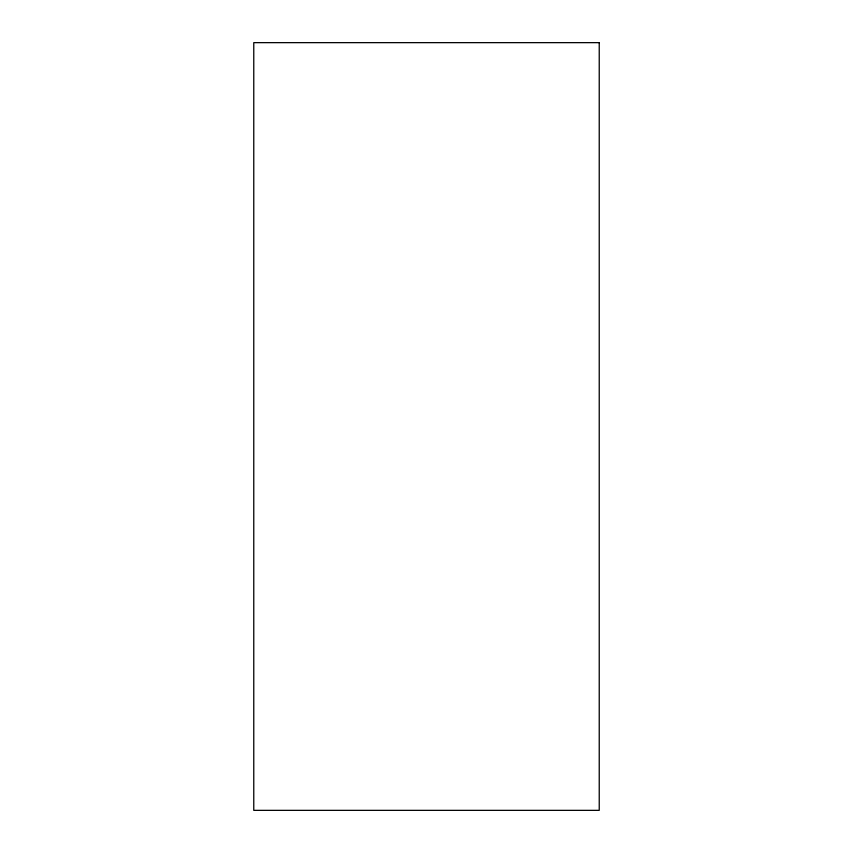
<?xml version="1.0" encoding="UTF-8"?>
<svg xmlns="http://www.w3.org/2000/svg" width="853" height="853" viewBox="0 0 853 853"><rect width="100%" height="100%" fill="white"/><g stroke="black" fill="none" stroke-linecap="round" stroke-linejoin="round"><path stroke-width="1.28" d="M599.232 42.65L253.767 42.65L253.767 810.35L599.232 810.35L599.232 42.65"/></g></svg>
